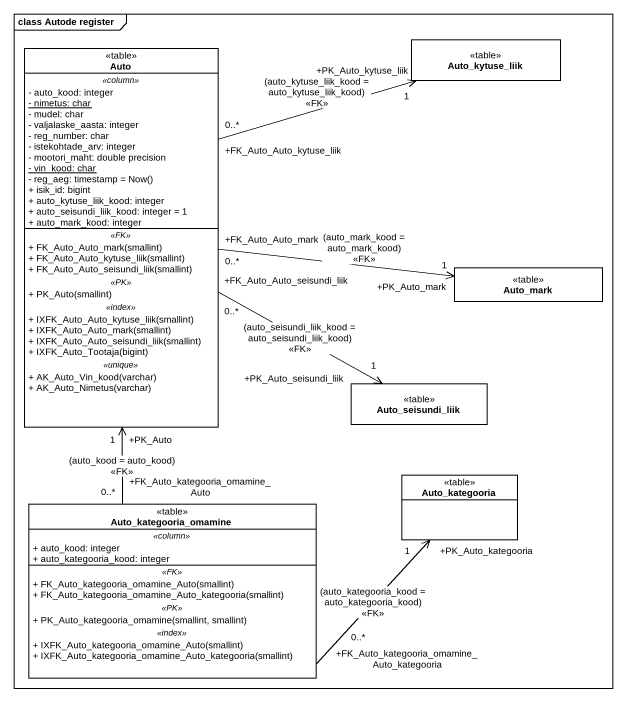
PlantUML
@startuml
mainframe class Autode register
hide circle
hide empty members
skinparam classAttributeIconSize 0
class Auto <<table>> #FFFFFF {
  .. <<column>> ..
  - auto_kood: integer
  {static} - nimetus: char
  - mudel: char
  - valjalaske_aasta: integer
  - reg_number: char
  - istekohtade_arv: integer
  - mootori_maht: double precision
  {static} - vin_kood: char
  {field} - reg_aeg: timestamp = Now()
  + isik_id: bigint
  + auto_kytuse_liik_kood: integer
  + auto_seisundi_liik_kood: integer = 1
  + auto_mark_kood: integer
  .. <<FK>> ..
  + FK_Auto_Auto_mark(smallint)
  + FK_Auto_Auto_kytuse_liik(smallint)
  + FK_Auto_Auto_seisundi_liik(smallint)
  .. <<PK>> ..
  + PK_Auto(smallint)
  .. <<index>> ..
  + IXFK_Auto_Auto_kytuse_liik(smallint)
  + IXFK_Auto_Auto_mark(smallint)
  + IXFK_Auto_Auto_seisundi_liik(smallint)
  + IXFK_Auto_Tootaja(bigint)
  .. <<unique>> ..
  + AK_Auto_Vin_kood(varchar)
  + AK_Auto_Nimetus(varchar)
}
class Auto_kytuse_liik <<table>> #FFFFFF
class Auto_mark <<table>> #FFFFFF
class Auto_seisundi_liik <<table>> #FFFFFF
class Auto_kategooria <<table>> #FFFFFF
class Auto_kategooria_omamine <<table>> #FFFFFF {
  .. <<column>> ..
  + auto_kood: integer
  + auto_kategooria_kood: integer
  .. <<FK>> ..
  + FK_Auto_kategooria_omamine_Auto(smallint)
  + FK_Auto_kategooria_omamine_Auto_kategooria(smallint)
  .. <<PK>> ..
  + PK_Auto_kategooria_omamine(smallint, smallint)
  .. <<index>> ..
  + IXFK_Auto_kategooria_omamine_Auto(smallint)
  + IXFK_Auto_kategooria_omamine_Auto_kategooria(smallint)
}
Auto "+FK_Auto_Auto_kytuse_liik\n0..*" -right-> "+PK_Auto_kytuse_liik\n1" Auto_kytuse_liik : (auto_kytuse_liik_kood = auto_kytuse_liik_kood)\n<<FK>>
Auto "+FK_Auto_Auto_mark\n0..*" -right-> "+PK_Auto_mark\n1" Auto_mark : (auto_mark_kood = auto_mark_kood)\n<<FK>>
Auto "+FK_Auto_Auto_seisundi_liik\n0..*" -right-> "+PK_Auto_seisundi_liik\n1" Auto_seisundi_liik : (auto_seisundi_liik_kood = auto_seisundi_liik_kood)\n<<FK>>
Auto_kategooria_omamine "+FK_Auto_kategooria_omamine_Auto\n0..*" -up-> "+PK_Auto\n1" Auto : (auto_kood = auto_kood)\n<<FK>>
Auto_kategooria_omamine "+FK_Auto_kategooria_omamine_Auto_kategooria\n0..*" -right-> "+PK_Auto_kategooria\n1" Auto_kategooria : (auto_kategooria_kood = auto_kategooria_kood)\n<<FK>>
@enduml
